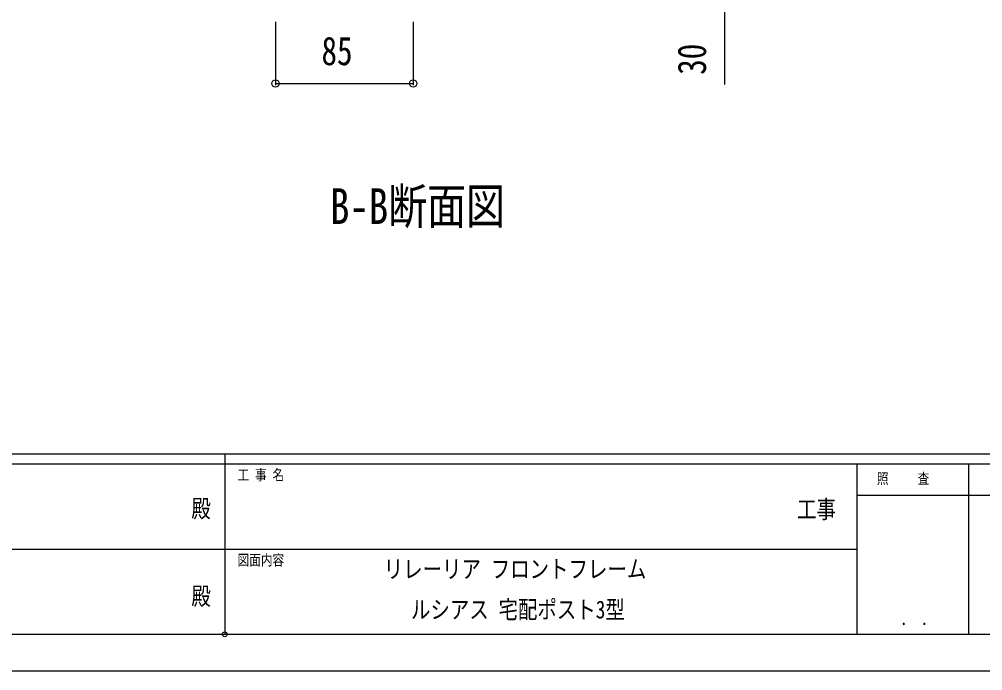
# Model space of a CAD drawing. Units: millimetres, scale not verified. Extents: x -1261 to 1262, y -891 to 891.
# Drawn here: x -128 to 466, y -891 to -489 of the extents above; entities that cross this region are included whole.
import ezdxf
from ezdxf.enums import TextEntityAlignment as Align

# ---------------------------------------------------------------- set-up
doc = ezdxf.new("R2010")
doc.units = ezdxf.units.MM
doc.header["$LTSCALE"] = 6
doc.header["$PDMODE"] = 32
doc.header["$PDSIZE"] = 3
for name, color, linetype in [('0-1_USER1', 3, 'Continuous'), ('0-7_YKK_D', 6, 'Continuous'), ('0-8_YKK_ZWAK', 7, 'Continuous')]:
    doc.layers.add(name, color=color, linetype=linetype)
doc.styles.add('ＭＳ ゴシック', font='')
doc.styles.get('ＭＳ ゴシック').set_extended_font_data('MS Gothic')

msp = doc.modelspace()

# ---------------------------------------------------------------- linework, layer by layer
at = {"layer": '0-7_YKK_D'}
for p, q in [((29.906, -490.64), (29.906, -529.723)), ((114.906, -490.64), (114.906, -529.723)), ((29.906, -528.723), (114.906, -528.723))]:
    msp.add_line(p, q, dxfattribs=at)
msp.add_lwpolyline([(306.906, -450.223), (306.906, -480.227), (306.906, -529.387)], dxfattribs=at)
for centre in [(29.906, -528.723), (114.906, -528.723)]:
    msp.add_circle(centre, 2.25, dxfattribs=at)
at = {"layer": '0-8_YKK_ZWAK'}
for p, q in [((1168.606, -757.5), (-1171.394, -757.5)), ((-1.394, -757.5), (-1.394, -868.5)), ((-1.394, -763.5), (-391.394, -763.5)), ((388.606, -763.5), (-1.394, -763.5)), ((457.606, -763.5), (457.606, -868.5)), ((595.606, -783), (388.606, -783)), ((-389.144, -816), (-1.394, -816)), ((-1.394, -816), (388.606, -816)), ((-391.394, -868.5), (-1.394, -868.5)), ((-1.394, -868.5), (388.606, -868.5)), ((388.606, -868.5), (595.606, -868.5))]:
    msp.add_line(p, q, dxfattribs=at)
msp.add_lwpolyline([(-1261.4, -891), (1261.6, -891), (1261.6, 891), (-1261.4, 891)], close=True, dxfattribs=at)
msp.add_lwpolyline([(595.606, -763.5), (388.606, -763.5), (388.606, -868.5)], dxfattribs=at)
msp.add_point((-1.394, -868.5), dxfattribs=at)

# ---------------------------------------------------------------- texts
at = {"layer": '0-1_USER1', "style": 'ＭＳ ゴシック', "width": 0.8}
for s, height, p in [('B-B断面図', 21.99, (63.6, -622)), ('リレーリア フロントフレーム', 11, (96.729, -837.059)), ('ルシアス 宅配ポスト3型', 11, (113.529, -862.059))]:
    msp.add_text(s, height=height, dxfattribs=at).set_placement(p, align=Align.BOTTOM_LEFT)
at = {"layer": '0-7_YKK_D', "style": 'ＭＳ ゴシック', "width": 0.8}
msp.add_text('85', height=17.6, dxfattribs=at).set_placement((58.326, -522.723), align=Align.BOTTOM_LEFT)
msp.add_text('30', height=17.6, rotation=90, dxfattribs=at).set_placement((300.906, -523.387), align=Align.BOTTOM_LEFT)
at = {"layer": '0-8_YKK_ZWAK', "style": 'ＭＳ ゴシック', "width": 0.8}
for s, height, p in [('工 事 名', 6.598, (6.481, -775.5)), ('照     査', 6.598, (401.026, -777.75)), ('殿', 11, (-22, -799.75)), ('工事', 11, (351.8, -800.24)), ('図面内容', 6.598, (6.481, -828)), ('殿', 11, (-22, -853.75)), ('． ．', 7.775, (415.6, -865.306))]:
    msp.add_text(s, height=height, dxfattribs=at).set_placement(p, align=Align.BOTTOM_LEFT)

doc.saveas('drawing.dxf')
